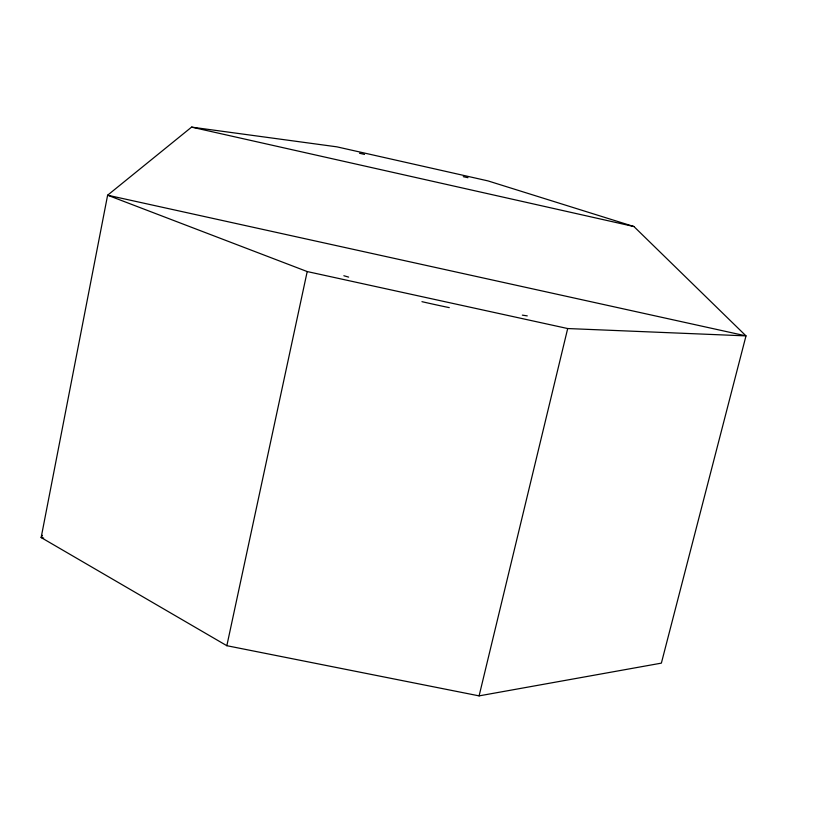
<?xml version="1.0" encoding="UTF-8"?>
<svg xmlns="http://www.w3.org/2000/svg" width="823" height="823" viewBox="0 0 823 823"><rect width="100%" height="100%" fill="white"/><g stroke="black" fill="none" stroke-linecap="round" stroke-linejoin="round"><path stroke-width="1.23" d="M226.839 645.705L307.205 271.559L107.618 195.205L41.15 537.542L226.839 645.705L479.099 695.877L661.373 663.132L745.998 335.887L633.916 226.531L487.957 180.895L336.895 146.844L191.584 127.123L107.618 195.205L745.998 335.887L567.695 328.542L307.205 271.559M479.099 695.877L567.695 328.542M42.467 535.341L41.15 537.542L43.67 538.057M522.348 315.137L527.265 315.888M463.287 176.678L467.978 177.696M191.584 127.123L633.916 226.531M359.538 153.253L364.527 154.426M343.849 275.736L348.633 277.104M449.265 307.627A292.988 70.243 13.3 0 1 421.942 301.66"/></g></svg>
